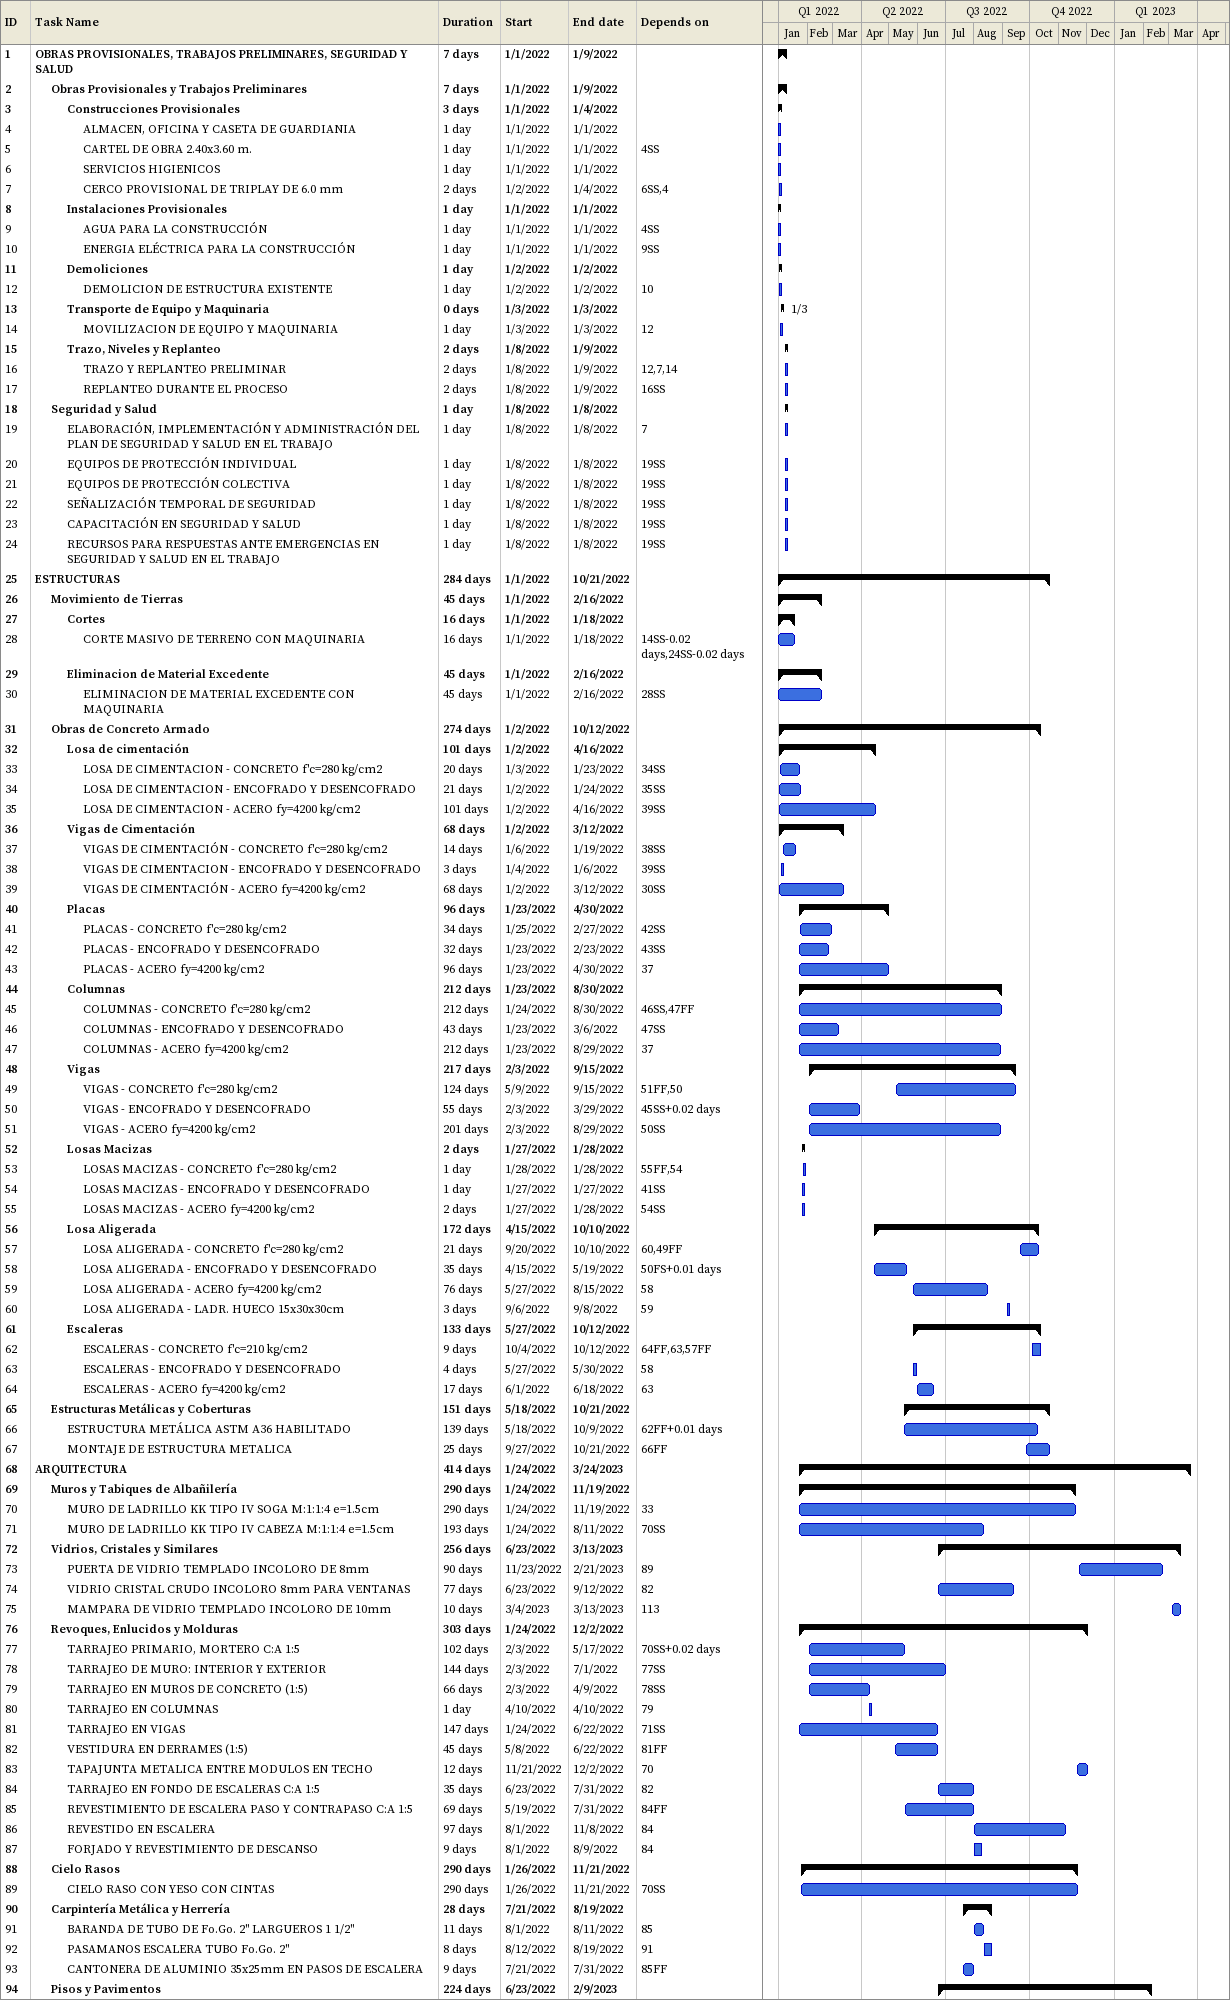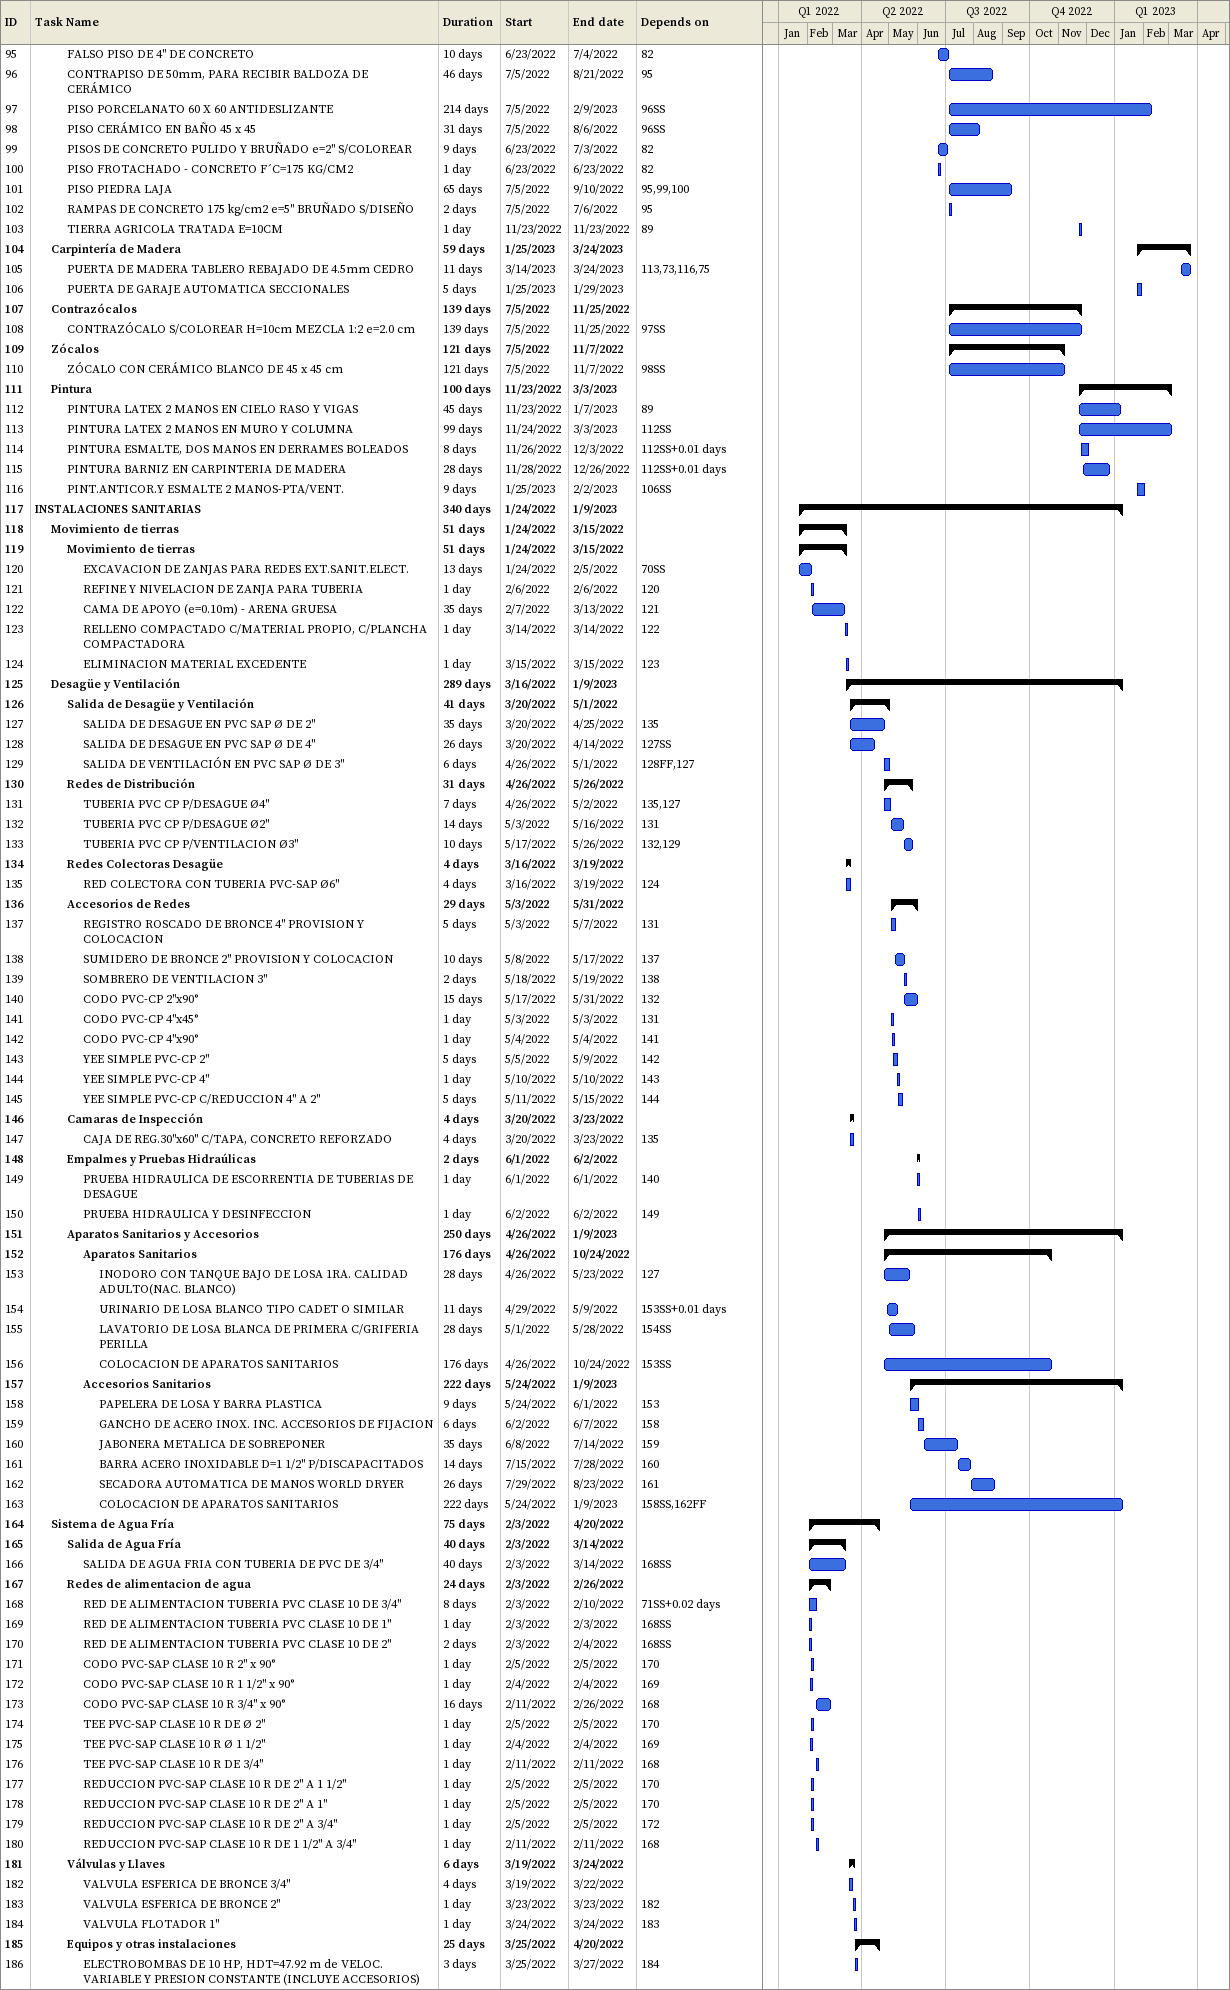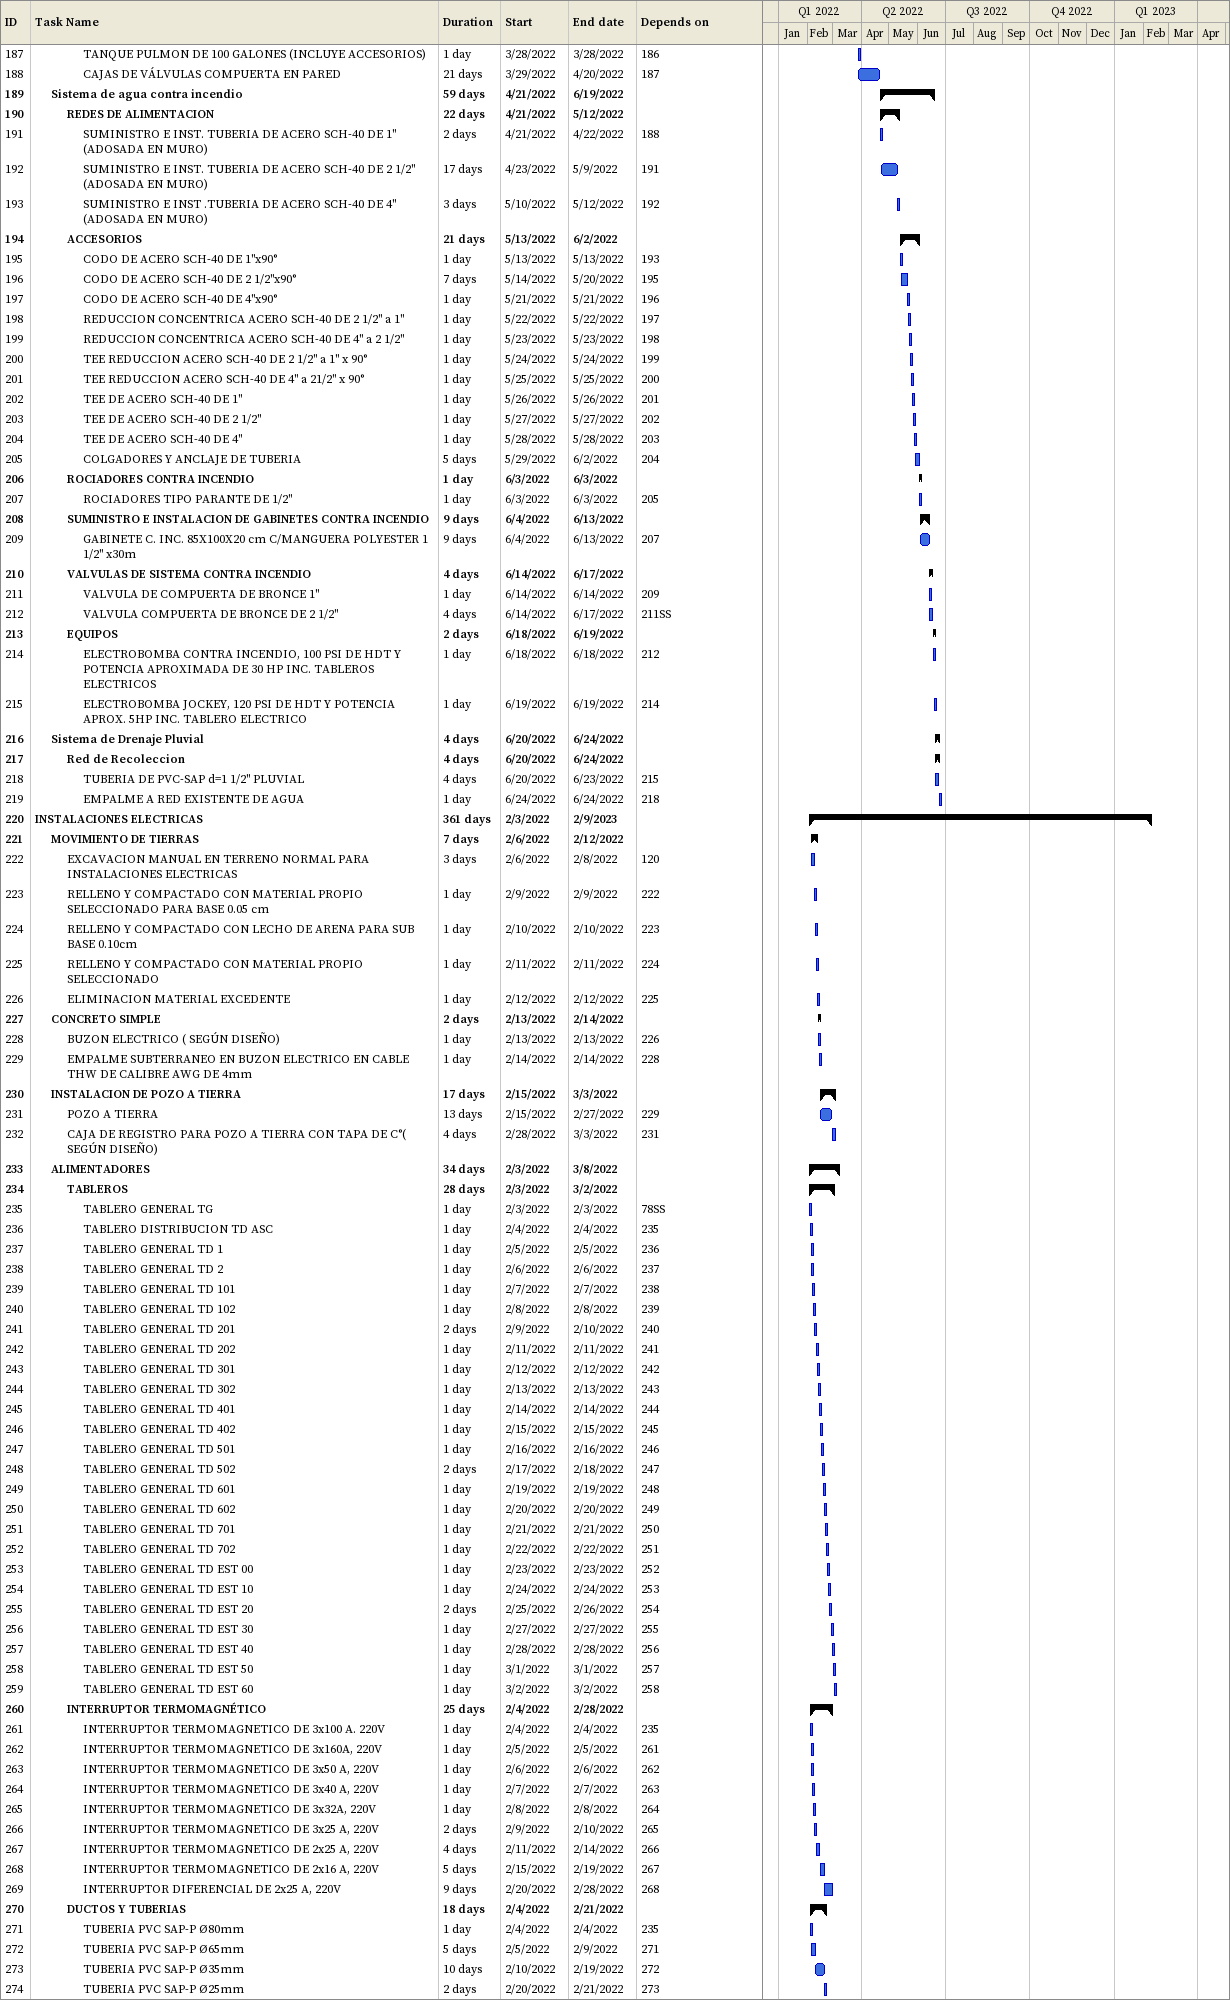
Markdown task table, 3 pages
| ID | Level | Task | Duration | Start | Finish | Predecessors |
|---|---|---|---|---|---|---|
| 1 | 1 | **OBRAS PROVISIONALES, TRABAJOS PRELIMINARES, SEGURIDAD Y SALUD** | 7d | 2022-01-01 | 2022-01-09 |  |
| 2 | 2 | **Obras Provisionales y Trabajos Preliminares** | 7d | 2022-01-01 | 2022-01-09 |  |
| 3 | 3 | **Construcciones Provisionales** | 3d | 2022-01-01 | 2022-01-04 |  |
| 4 | 4 | ALMACEN, OFICINA Y CASETA DE GUARDIANIA | 1d | 2022-01-01 | 2022-01-01 |  |
| 5 | 4 | CARTEL DE OBRA 2.40x3.60 m. | 1d | 2022-01-01 | 2022-01-01 | 4SS |
| 6 | 4 | SERVICIOS HIGIENICOS | 1d | 2022-01-01 | 2022-01-01 |  |
| 7 | 4 | CERCO PROVISIONAL DE TRIPLAY DE 6.0 mm | 2d | 2022-01-02 | 2022-01-04 | 6SS, 4 |
| 8 | 3 | **Instalaciones Provisionales** | 1d | 2022-01-01 | 2022-01-01 |  |
| 9 | 4 | AGUA PARA LA CONSTRUCCIÓN | 1d | 2022-01-01 | 2022-01-01 | 4SS |
| 10 | 4 | ENERGIA ELÉCTRICA PARA LA CONSTRUCCIÓN | 1d | 2022-01-01 | 2022-01-01 | 9SS |
| 11 | 3 | **Demoliciones** | 1d | 2022-01-02 | 2022-01-02 |  |
| 12 | 4 | DEMOLICION DE ESTRUCTURA EXISTENTE | 1d | 2022-01-02 | 2022-01-02 | 10 |
| 13 | 3 | **Transporte de Equipo y Maquinaria** | 0d | 2022-01-03 | 2022-01-03 |  |
| 14 | 4 | MOVILIZACION DE EQUIPO Y MAQUINARIA | 1d | 2022-01-03 | 2022-01-03 | 12 |
| 15 | 3 | **Trazo, Niveles y Replanteo** | 2d | 2022-01-08 | 2022-01-09 |  |
| 16 | 4 | TRAZO Y REPLANTEO PRELIMINAR | 2d | 2022-01-08 | 2022-01-09 | 12, 7, 14 |
| 17 | 4 | REPLANTEO DURANTE EL PROCESO | 2d | 2022-01-08 | 2022-01-09 | 16SS |
| 18 | 2 | **Seguridad y Salud** | 1d | 2022-01-08 | 2022-01-08 |  |
| 19 | 3 | ELABORACIÓN, IMPLEMENTACIÓN Y ADMINISTRACIÓN DEL PLAN DE SEGURIDAD Y SALUD EN EL TRABAJO | 1d | 2022-01-08 | 2022-01-08 | 7 |
| 20 | 3 | EQUIPOS DE PROTECCIÓN INDIVIDUAL | 1d | 2022-01-08 | 2022-01-08 | 19SS |
| 21 | 3 | EQUIPOS DE PROTECCIÓN COLECTIVA | 1d | 2022-01-08 | 2022-01-08 | 19SS |
| 22 | 3 | SEÑALIZACIÓN TEMPORAL DE SEGURIDAD | 1d | 2022-01-08 | 2022-01-08 | 19SS |
| 23 | 3 | CAPACITACIÓN EN SEGURIDAD Y SALUD | 1d | 2022-01-08 | 2022-01-08 | 19SS |
| 24 | 3 | RECURSOS PARA RESPUESTAS ANTE EMERGENCIAS EN SEGURIDAD Y SALUD EN EL TRABAJO | 1d | 2022-01-08 | 2022-01-08 | 19SS |
| 25 | 1 | **ESTRUCTURAS** | 284d | 2022-01-01 | 2022-10-21 |  |
| 26 | 2 | **Movimiento de Tierras** | 45d | 2022-01-01 | 2022-02-16 |  |
| 27 | 3 | **Cortes** | 16d | 2022-01-01 | 2022-01-18 |  |
| 28 | 4 | CORTE MASIVO DE TERRENO CON MAQUINARIA | 16d | 2022-01-01 | 2022-01-18 | 14SS-0.02d, 24SS-0.02d |
| 29 | 3 | **Eliminacion de Material Excedente** | 45d | 2022-01-01 | 2022-02-16 |  |
| 30 | 4 | ELIMINACION DE MATERIAL EXCEDENTE CON MAQUINARIA | 45d | 2022-01-01 | 2022-02-16 | 28SS |
| 31 | 2 | **Obras de Concreto Armado** | 274d | 2022-01-02 | 2022-10-12 |  |
| 32 | 3 | **Losa de cimentación** | 101d | 2022-01-02 | 2022-04-16 |  |
| 33 | 4 | LOSA DE CIMENTACION - CONCRETO f'c=280 kg/cm2 | 20d | 2022-01-03 | 2022-01-23 | 34SS |
| 34 | 4 | LOSA DE CIMENTACION - ENCOFRADO Y DESENCOFRADO | 21d | 2022-01-02 | 2022-01-24 | 35SS |
| 35 | 4 | LOSA DE CIMENTACION - ACERO fy=4200 kg/cm2 | 101d | 2022-01-02 | 2022-04-16 | 39SS |
| 36 | 3 | **Vigas de Cimentación** | 68d | 2022-01-02 | 2022-03-12 |  |
| 37 | 4 | VIGAS DE CIMENTACIÓN - CONCRETO f'c=280 kg/cm2 | 14d | 2022-01-06 | 2022-01-19 | 38SS |
| 38 | 4 | VIGAS DE CIMENTACION - ENCOFRADO Y DESENCOFRADO | 3d | 2022-01-04 | 2022-01-06 | 39SS |
| 39 | 4 | VIGAS DE CIMENTACIÓN - ACERO fy=4200 kg/cm2 | 68d | 2022-01-02 | 2022-03-12 | 30SS |
| 40 | 3 | **Placas** | 96d | 2022-01-23 | 2022-04-30 |  |
| 41 | 4 | PLACAS - CONCRETO f'c=280 kg/cm2 | 34d | 2022-01-25 | 2022-02-27 | 42SS |
| 42 | 4 | PLACAS - ENCOFRADO Y DESENCOFRADO | 32d | 2022-01-23 | 2022-02-23 | 43SS |
| 43 | 4 | PLACAS - ACERO fy=4200 kg/cm2 | 96d | 2022-01-23 | 2022-04-30 | 37 |
| 44 | 3 | **Columnas** | 212d | 2022-01-23 | 2022-08-30 |  |
| 45 | 4 | COLUMNAS - CONCRETO f'c=280 kg/cm2 | 212d | 2022-01-24 | 2022-08-30 | 46SS, 47FF |
| 46 | 4 | COLUMNAS - ENCOFRADO Y DESENCOFRADO | 43d | 2022-01-23 | 2022-03-06 | 47SS |
| 47 | 4 | COLUMNAS - ACERO fy=4200 kg/cm2 | 212d | 2022-01-23 | 2022-08-29 | 37 |
| 48 | 3 | **Vigas** | 217d | 2022-02-03 | 2022-09-15 |  |
| 49 | 4 | VIGAS - CONCRETO f'c=280 kg/cm2 | 124d | 2022-05-09 | 2022-09-15 | 51FF, 50 |
| 50 | 4 | VIGAS - ENCOFRADO Y DESENCOFRADO | 55d | 2022-02-03 | 2022-03-29 | 45SS+0.02d |
| 51 | 4 | VIGAS - ACERO fy=4200 kg/cm2 | 201d | 2022-02-03 | 2022-08-29 | 50SS |
| 52 | 3 | **Losas Macizas** | 2d | 2022-01-27 | 2022-01-28 |  |
| 53 | 4 | LOSAS MACIZAS - CONCRETO f'c=280 kg/cm2 | 1d | 2022-01-28 | 2022-01-28 | 55FF, 54 |
| 54 | 4 | LOSAS MACIZAS - ENCOFRADO Y DESENCOFRADO | 1d | 2022-01-27 | 2022-01-27 | 41SS |
| 55 | 4 | LOSAS MACIZAS - ACERO fy=4200 kg/cm2 | 2d | 2022-01-27 | 2022-01-28 | 54SS |
| 56 | 3 | **Losa Aligerada** | 172d | 2022-04-15 | 2022-10-10 |  |
| 57 | 4 | LOSA ALIGERADA - CONCRETO f'c=280 kg/cm2 | 21d | 2022-09-20 | 2022-10-10 | 60, 49FF |
| 58 | 4 | LOSA ALIGERADA - ENCOFRADO Y DESENCOFRADO | 35d | 2022-04-15 | 2022-05-19 | 50FS+0.01d |
| 59 | 4 | LOSA ALIGERADA - ACERO fy=4200 kg/cm2 | 76d | 2022-05-27 | 2022-08-15 | 58 |
| 60 | 4 | LOSA ALIGERADA - LADR. HUECO 15x30x30cm | 3d | 2022-09-06 | 2022-09-08 | 59 |
| 61 | 3 | **Escaleras** | 133d | 2022-05-27 | 2022-10-12 |  |
| 62 | 4 | ESCALERAS - CONCRETO f'c=210 kg/cm2 | 9d | 2022-10-04 | 2022-10-12 | 64FF, 63, 57FF |
| 63 | 4 | ESCALERAS - ENCOFRADO Y DESENCOFRADO | 4d | 2022-05-27 | 2022-05-30 | 58 |
| 64 | 4 | ESCALERAS - ACERO fy=4200 kg/cm2 | 17d | 2022-06-01 | 2022-06-18 | 63 |
| 65 | 2 | **Estructuras Metálicas y Coberturas** | 151d | 2022-05-18 | 2022-10-21 |  |
| 66 | 3 | ESTRUCTURA METÁLICA ASTM A36 HABILITADO | 139d | 2022-05-18 | 2022-10-09 | 62FF+0.01d |
| 67 | 3 | MONTAJE DE ESTRUCTURA METALICA | 25d | 2022-09-27 | 2022-10-21 | 66FF |
| 68 | 1 | **ARQUITECTURA** | 414d | 2022-01-24 | 2023-03-24 |  |
| 69 | 2 | **Muros y Tabiques de Albañilería** | 290d | 2022-01-24 | 2022-11-19 |  |
| 70 | 3 | MURO DE LADRILLO KK TIPO IV SOGA M:1:1:4 e=1.5cm | 290d | 2022-01-24 | 2022-11-19 | 33 |
| 71 | 3 | MURO DE LADRILLO KK TIPO IV CABEZA M:1:1:4 e=1.5cm | 193d | 2022-01-24 | 2022-08-11 | 70SS |
| 72 | 2 | **Vidrios, Cristales y Similares** | 256d | 2022-06-23 | 2023-03-13 |  |
| 73 | 3 | PUERTA DE VIDRIO TEMPLADO INCOLORO DE 8mm | 90d | 2022-11-23 | 2023-02-21 | 89 |
| 74 | 3 | VIDRIO CRISTAL CRUDO INCOLORO 8mm PARA VENTANAS | 77d | 2022-06-23 | 2022-09-12 | 82 |
| 75 | 3 | MAMPARA DE VIDRIO TEMPLADO INCOLORO DE 10mm | 10d | 2023-03-04 | 2023-03-13 | 113 |
| 76 | 2 | **Revoques, Enlucidos y Molduras** | 303d | 2022-01-24 | 2022-12-02 |  |
| 77 | 3 | TARRAJEO PRIMARIO, MORTERO C:A 1:5 | 102d | 2022-02-03 | 2022-05-17 | 70SS+0.02d |
| 78 | 3 | TARRAJEO DE MURO: INTERIOR Y EXTERIOR | 144d | 2022-02-03 | 2022-07-01 | 77SS |
| 79 | 3 | TARRAJEO EN MUROS DE CONCRETO (1:5) | 66d | 2022-02-03 | 2022-04-09 | 78SS |
| 80 | 3 | TARRAJEO EN COLUMNAS | 1d | 2022-04-10 | 2022-04-10 | 79 |
| 81 | 3 | TARRAJEO EN VIGAS | 147d | 2022-01-24 | 2022-06-22 | 71SS |
| 82 | 3 | VESTIDURA EN DERRAMES (1:5) | 45d | 2022-05-08 | 2022-06-22 | 81FF |
| 83 | 3 | TAPAJUNTA METALICA ENTRE MODULOS EN TECHO | 12d | 2022-11-21 | 2022-12-02 | 70 |
| 84 | 3 | TARRAJEO EN FONDO DE ESCALERAS C:A 1:5 | 35d | 2022-06-23 | 2022-07-31 | 82 |
| 85 | 3 | REVESTIMIENTO DE ESCALERA PASO Y CONTRAPASO C:A 1:5 | 69d | 2022-05-19 | 2022-07-31 | 84FF |
| 86 | 3 | REVESTIDO EN ESCALERA | 97d | 2022-08-01 | 2022-11-08 | 84 |
| 87 | 3 | FORJADO Y REVESTIMIENTO DE DESCANSO | 9d | 2022-08-01 | 2022-08-09 | 84 |
| 88 | 2 | **Cielo Rasos** | 290d | 2022-01-26 | 2022-11-21 |  |
| 89 | 3 | CIELO RASO CON YESO CON CINTAS | 290d | 2022-01-26 | 2022-11-21 | 70SS |
| 90 | 2 | **Carpintería Metálica y Herrería** | 28d | 2022-07-21 | 2022-08-19 |  |
| 91 | 3 | BARANDA DE TUBO DE Fo.Go. 2" LARGUEROS 1 1/2" | 11d | 2022-08-01 | 2022-08-11 | 85 |
| 92 | 3 | PASAMANOS ESCALERA TUBO Fo.Go. 2" | 8d | 2022-08-12 | 2022-08-19 | 91 |
| 93 | 3 | CANTONERA DE ALUMINIO 35x25mm EN PASOS DE ESCALERA | 9d | 2022-07-21 | 2022-07-31 | 85FF |
| 94 | 2 | **Pisos y Pavimentos** | 224d | 2022-06-23 | 2023-02-09 |  |
| 95 | 3 | FALSO PISO DE 4" DE CONCRETO | 10d | 2022-06-23 | 2022-07-04 | 82 |
| 96 | 3 | CONTRAPISO DE 50mm, PARA RECIBIR BALDOZA DE CERÁMICO | 46d | 2022-07-05 | 2022-08-21 | 95 |
| 97 | 3 | PISO PORCELANATO 60 X 60 ANTIDESLIZANTE | 214d | 2022-07-05 | 2023-02-09 | 96SS |
| 98 | 3 | PISO CERÁMICO EN BAÑO 45 x 45 | 31d | 2022-07-05 | 2022-08-06 | 96SS |
| 99 | 3 | PISOS DE CONCRETO PULIDO Y BRUÑADO e=2" S/COLOREAR | 9d | 2022-06-23 | 2022-07-03 | 82 |
| 100 | 3 | PISO FROTACHADO - CONCRETO F´C=175 KG/CM2 | 1d | 2022-06-23 | 2022-06-23 | 82 |
| 101 | 3 | PISO PIEDRA LAJA | 65d | 2022-07-05 | 2022-09-10 | 95, 99, 100 |
| 102 | 3 | RAMPAS DE CONCRETO 175 kg/cm2 e=5" BRUÑADO S/DISEÑO | 2d | 2022-07-05 | 2022-07-06 | 95 |
| 103 | 3 | TIERRA AGRICOLA TRATADA E=10CM | 1d | 2022-11-23 | 2022-11-23 | 89 |
| 104 | 2 | **Carpintería de Madera** | 59d | 2023-01-25 | 2023-03-24 |  |
| 105 | 3 | PUERTA DE MADERA TABLERO REBAJADO DE 4.5mm CEDRO | 11d | 2023-03-14 | 2023-03-24 | 113, 73, 116, 75 |
| 106 | 3 | PUERTA DE GARAJE AUTOMATICA SECCIONALES | 5d | 2023-01-25 | 2023-01-29 |  |
| 107 | 2 | **Contrazócalos** | 139d | 2022-07-05 | 2022-11-25 |  |
| 108 | 3 | CONTRAZÓCALO S/COLOREAR H=10cm MEZCLA 1:2 e=2.0 cm | 139d | 2022-07-05 | 2022-11-25 | 97SS |
| 109 | 2 | **Zócalos** | 121d | 2022-07-05 | 2022-11-07 |  |
| 110 | 3 | ZÓCALO CON CERÁMICO BLANCO DE 45 x 45 cm | 121d | 2022-07-05 | 2022-11-07 | 98SS |
| 111 | 2 | **Pintura** | 100d | 2022-11-23 | 2023-03-03 |  |
| 112 | 3 | PINTURA LATEX 2 MANOS EN CIELO RASO Y VIGAS | 45d | 2022-11-23 | 2023-01-07 | 89 |
| 113 | 3 | PINTURA LATEX 2 MANOS EN MURO Y COLUMNA | 99d | 2022-11-24 | 2023-03-03 | 112SS |
| 114 | 3 | PINTURA ESMALTE, DOS MANOS EN DERRAMES BOLEADOS | 8d | 2022-11-26 | 2022-12-03 | 112SS+0.01d |
| 115 | 3 | PINTURA BARNIZ EN CARPINTERIA DE MADERA | 28d | 2022-11-28 | 2022-12-26 | 112SS+0.01d |
| 116 | 3 | PINT.ANTICOR.Y ESMALTE 2 MANOS-PTA/VENT. | 9d | 2023-01-25 | 2023-02-02 | 106SS |
| 117 | 1 | **INSTALACIONES SANITARIAS** | 340d | 2022-01-24 | 2023-01-09 |  |
| 118 | 2 | **Movimiento de tierras** | 51d | 2022-01-24 | 2022-03-15 |  |
| 119 | 3 | **Movimiento de tierras** | 51d | 2022-01-24 | 2022-03-15 |  |
| 120 | 4 | EXCAVACION DE ZANJAS PARA REDES EXT.SANIT.ELECT. | 13d | 2022-01-24 | 2022-02-05 | 70SS |
| 121 | 4 | REFINE Y NIVELACION DE ZANJA PARA TUBERIA | 1d | 2022-02-06 | 2022-02-06 | 120 |
| 122 | 4 | CAMA DE APOYO (e=0.10m) - ARENA GRUESA | 35d | 2022-02-07 | 2022-03-13 | 121 |
| 123 | 4 | RELLENO COMPACTADO C/MATERIAL PROPIO, C/PLANCHA COMPACTADORA | 1d | 2022-03-14 | 2022-03-14 | 122 |
| 124 | 4 | ELIMINACION MATERIAL EXCEDENTE | 1d | 2022-03-15 | 2022-03-15 | 123 |
| 125 | 2 | **Desagüe y Ventilación** | 289d | 2022-03-16 | 2023-01-09 |  |
| 126 | 3 | **Salida de Desagüe y Ventilación** | 41d | 2022-03-20 | 2022-05-01 |  |
| 127 | 4 | SALIDA DE DESAGUE EN PVC SAP Ø DE 2" | 35d | 2022-03-20 | 2022-04-25 | 135 |
| 128 | 4 | SALIDA DE DESAGUE EN PVC SAP Ø DE 4" | 26d | 2022-03-20 | 2022-04-14 | 127SS |
| 129 | 4 | SALIDA DE VENTILACIÓN EN PVC SAP Ø DE 3" | 6d | 2022-04-26 | 2022-05-01 | 128FF, 127 |
| 130 | 3 | **Redes de Distribución** | 31d | 2022-04-26 | 2022-05-26 |  |
| 131 | 4 | TUBERIA PVC CP P/DESAGUE Ø4" | 7d | 2022-04-26 | 2022-05-02 | 135, 127 |
| 132 | 4 | TUBERIA PVC CP P/DESAGUE Ø2" | 14d | 2022-05-03 | 2022-05-16 | 131 |
| 133 | 4 | TUBERIA PVC CP P/VENTILACION Ø3" | 10d | 2022-05-17 | 2022-05-26 | 132, 129 |
| 134 | 3 | **Redes Colectoras Desagüe** | 4d | 2022-03-16 | 2022-03-19 |  |
| 135 | 4 | RED COLECTORA CON TUBERIA PVC-SAP Ø6" | 4d | 2022-03-16 | 2022-03-19 | 124 |
| 136 | 3 | **Accesorios de Redes** | 29d | 2022-05-03 | 2022-05-31 |  |
| 137 | 4 | REGISTRO ROSCADO DE BRONCE 4" PROVISION Y COLOCACION | 5d | 2022-05-03 | 2022-05-07 | 131 |
| 138 | 4 | SUMIDERO DE BRONCE 2" PROVISION Y COLOCACION | 10d | 2022-05-08 | 2022-05-17 | 137 |
| 139 | 4 | SOMBRERO DE VENTILACION 3" | 2d | 2022-05-18 | 2022-05-19 | 138 |
| 140 | 4 | CODO PVC-CP 2"x90° | 15d | 2022-05-17 | 2022-05-31 | 132 |
| 141 | 4 | CODO PVC-CP 4"x45° | 1d | 2022-05-03 | 2022-05-03 | 131 |
| 142 | 4 | CODO PVC-CP 4"x90° | 1d | 2022-05-04 | 2022-05-04 | 141 |
| 143 | 4 | YEE SIMPLE PVC-CP 2" | 5d | 2022-05-05 | 2022-05-09 | 142 |
| 144 | 4 | YEE SIMPLE PVC-CP 4" | 1d | 2022-05-10 | 2022-05-10 | 143 |
| 145 | 4 | YEE SIMPLE PVC-CP C/REDUCCION 4" A 2" | 5d | 2022-05-11 | 2022-05-15 | 144 |
| 146 | 3 | **Camaras de Inspección** | 4d | 2022-03-20 | 2022-03-23 |  |
| 147 | 4 | CAJA DE REG.30"x60" C/TAPA, CONCRETO REFORZADO | 4d | 2022-03-20 | 2022-03-23 | 135 |
| 148 | 3 | **Empalmes y Pruebas Hidraúlicas** | 2d | 2022-06-01 | 2022-06-02 |  |
| 149 | 4 | PRUEBA HIDRAULICA DE ESCORRENTIA DE TUBERIAS DE DESAGUE | 1d | 2022-06-01 | 2022-06-01 | 140 |
| 150 | 4 | PRUEBA HIDRAULICA Y DESINFECCION | 1d | 2022-06-02 | 2022-06-02 | 149 |
| 151 | 3 | **Aparatos Sanitarios y Accesorios** | 250d | 2022-04-26 | 2023-01-09 |  |
| 152 | 4 | **Aparatos Sanitarios** | 176d | 2022-04-26 | 2022-10-24 |  |
| 153 | 5 | INODORO CON TANQUE BAJO DE LOSA 1RA. CALIDAD ADULTO(NAC. BLANCO) | 28d | 2022-04-26 | 2022-05-23 | 127 |
| 154 | 5 | URINARIO DE LOSA BLANCO TIPO CADET O SIMILAR | 11d | 2022-04-29 | 2022-05-09 | 153SS+0.01d |
| 155 | 5 | LAVATORIO DE LOSA BLANCA DE PRIMERA C/GRIFERIA PERILLA | 28d | 2022-05-01 | 2022-05-28 | 154SS |
| 156 | 5 | COLOCACION DE APARATOS SANITARIOS | 176d | 2022-04-26 | 2022-10-24 | 153SS |
| 157 | 4 | **Accesorios Sanitarios** | 222d | 2022-05-24 | 2023-01-09 |  |
| 158 | 5 | PAPELERA DE LOSA Y BARRA PLASTICA | 9d | 2022-05-24 | 2022-06-01 | 153 |
| 159 | 5 | GANCHO DE ACERO INOX. INC. ACCESORIOS DE FIJACION | 6d | 2022-06-02 | 2022-06-07 | 158 |
| 160 | 5 | JABONERA METALICA DE SOBREPONER | 35d | 2022-06-08 | 2022-07-14 | 159 |
| 161 | 5 | BARRA ACERO INOXIDABLE D=1 1/2" P/DISCAPACITADOS | 14d | 2022-07-15 | 2022-07-28 | 160 |
| 162 | 5 | SECADORA AUTOMATICA DE MANOS WORLD DRYER | 26d | 2022-07-29 | 2022-08-23 | 161 |
| 163 | 5 | COLOCACION DE APARATOS SANITARIOS | 222d | 2022-05-24 | 2023-01-09 | 158SS, 162FF |
| 164 | 2 | **Sistema de Agua Fría** | 75d | 2022-02-03 | 2022-04-20 |  |
| 165 | 3 | **Salida de Agua Fría** | 40d | 2022-02-03 | 2022-03-14 |  |
| 166 | 4 | SALIDA DE AGUA FRIA CON TUBERIA DE PVC DE 3/4" | 40d | 2022-02-03 | 2022-03-14 | 168SS |
| 167 | 3 | **Redes de alimentacion de agua** | 24d | 2022-02-03 | 2022-02-26 |  |
| 168 | 4 | RED DE ALIMENTACION TUBERIA PVC CLASE 10 DE 3/4" | 8d | 2022-02-03 | 2022-02-10 | 71SS+0.02d |
| 169 | 4 | RED DE ALIMENTACION TUBERIA PVC CLASE 10 DE 1" | 1d | 2022-02-03 | 2022-02-03 | 168SS |
| 170 | 4 | RED DE ALIMENTACION TUBERIA PVC CLASE 10 DE 2" | 2d | 2022-02-03 | 2022-02-04 | 168SS |
| 171 | 4 | CODO PVC-SAP CLASE 10 R 2" x 90° | 1d | 2022-02-05 | 2022-02-05 | 170 |
| 172 | 4 | CODO PVC-SAP CLASE 10 R 1 1/2" x 90° | 1d | 2022-02-04 | 2022-02-04 | 169 |
| 173 | 4 | CODO PVC-SAP CLASE 10 R 3/4" x 90° | 16d | 2022-02-11 | 2022-02-26 | 168 |
| 174 | 4 | TEE PVC-SAP CLASE 10 R DE Ø 2" | 1d | 2022-02-05 | 2022-02-05 | 170 |
| 175 | 4 | TEE PVC-SAP CLASE 10 R Ø 1 1/2" | 1d | 2022-02-04 | 2022-02-04 | 169 |
| 176 | 4 | TEE PVC-SAP CLASE 10 R DE 3/4" | 1d | 2022-02-11 | 2022-02-11 | 168 |
| 177 | 4 | REDUCCION PVC-SAP CLASE 10 R DE 2" A 1 1/2" | 1d | 2022-02-05 | 2022-02-05 | 170 |
| 178 | 4 | REDUCCION PVC-SAP CLASE 10 R DE 2" A 1" | 1d | 2022-02-05 | 2022-02-05 | 170 |
| 179 | 4 | REDUCCION PVC-SAP CLASE 10 R DE 2" A 3/4" | 1d | 2022-02-05 | 2022-02-05 | 172 |
| 180 | 4 | REDUCCION PVC-SAP CLASE 10 R DE 1 1/2" A 3/4" | 1d | 2022-02-11 | 2022-02-11 | 168 |
| 181 | 3 | **Válvulas y Llaves** | 6d | 2022-03-19 | 2022-03-24 |  |
| 182 | 4 | VALVULA ESFERICA DE BRONCE 3/4" | 4d | 2022-03-19 | 2022-03-22 |  |
| 183 | 4 | VALVULA ESFERICA DE BRONCE 2" | 1d | 2022-03-23 | 2022-03-23 | 182 |
| 184 | 4 | VALVULA FLOTADOR 1" | 1d | 2022-03-24 | 2022-03-24 | 183 |
| 185 | 3 | **Equipos y otras instalaciones** | 25d | 2022-03-25 | 2022-04-20 |  |
| 186 | 4 | ELECTROBOMBAS DE 10 HP, HDT=47.92 m de VELOC. VARIABLE Y PRESION CONSTANTE (INCLUYE ACCESORIOS) | 3d | 2022-03-25 | 2022-03-27 | 184 |
| 187 | 4 | TANQUE PULMON DE 100 GALONES (INCLUYE ACCESORIOS) | 1d | 2022-03-28 | 2022-03-28 | 186 |
| 188 | 4 | CAJAS DE VÁLVULAS COMPUERTA EN PARED | 21d | 2022-03-29 | 2022-04-20 | 187 |
| 189 | 2 | **Sistema de agua contra incendio** | 59d | 2022-04-21 | 2022-06-19 |  |
| 190 | 3 | **REDES DE ALIMENTACION** | 22d | 2022-04-21 | 2022-05-12 |  |
| 191 | 4 | SUMINISTRO E INST. TUBERIA DE ACERO SCH-40 DE 1" (ADOSADA EN MURO) | 2d | 2022-04-21 | 2022-04-22 | 188 |
| 192 | 4 | SUMINISTRO E INST. TUBERIA DE ACERO SCH-40 DE 2 1/2" (ADOSADA EN MURO) | 17d | 2022-04-23 | 2022-05-09 | 191 |
| 193 | 4 | SUMINISTRO E INST .TUBERIA DE ACERO SCH-40 DE 4" (ADOSADA EN MURO) | 3d | 2022-05-10 | 2022-05-12 | 192 |
| 194 | 3 | **ACCESORIOS** | 21d | 2022-05-13 | 2022-06-02 |  |
| 195 | 4 | CODO DE ACERO SCH-40 DE 1"x90° | 1d | 2022-05-13 | 2022-05-13 | 193 |
| 196 | 4 | CODO DE ACERO SCH-40 DE 2 1/2"x90° | 7d | 2022-05-14 | 2022-05-20 | 195 |
| 197 | 4 | CODO DE ACERO SCH-40 DE 4"x90° | 1d | 2022-05-21 | 2022-05-21 | 196 |
| 198 | 4 | REDUCCION CONCENTRICA ACERO SCH-40 DE 2 1/2" a 1" | 1d | 2022-05-22 | 2022-05-22 | 197 |
| 199 | 4 | REDUCCION CONCENTRICA ACERO SCH-40 DE 4" a 2 1/2" | 1d | 2022-05-23 | 2022-05-23 | 198 |
| 200 | 4 | TEE REDUCCION ACERO SCH-40 DE 2 1/2" a 1" x 90° | 1d | 2022-05-24 | 2022-05-24 | 199 |
| 201 | 4 | TEE REDUCCION ACERO SCH-40 DE 4" a 21/2" x 90° | 1d | 2022-05-25 | 2022-05-25 | 200 |
| 202 | 4 | TEE DE ACERO SCH-40 DE 1" | 1d | 2022-05-26 | 2022-05-26 | 201 |
| 203 | 4 | TEE DE ACERO SCH-40 DE 2 1/2" | 1d | 2022-05-27 | 2022-05-27 | 202 |
| 204 | 4 | TEE DE ACERO SCH-40 DE 4" | 1d | 2022-05-28 | 2022-05-28 | 203 |
| 205 | 4 | COLGADORES Y ANCLAJE DE TUBERIA | 5d | 2022-05-29 | 2022-06-02 | 204 |
| 206 | 3 | **ROCIADORES CONTRA INCENDIO** | 1d | 2022-06-03 | 2022-06-03 |  |
| 207 | 4 | ROCIADORES TIPO PARANTE DE 1/2" | 1d | 2022-06-03 | 2022-06-03 | 205 |
| 208 | 3 | **SUMINISTRO E INSTALACION DE GABINETES CONTRA INCENDIO** | 9d | 2022-06-04 | 2022-06-13 |  |
| 209 | 4 | GABINETE C. INC. 85X100X20 cm C/MANGUERA POLYESTER 1 1/2" x30m | 9d | 2022-06-04 | 2022-06-13 | 207 |
| 210 | 3 | **VALVULAS DE SISTEMA CONTRA INCENDIO** | 4d | 2022-06-14 | 2022-06-17 |  |
| 211 | 4 | VALVULA DE COMPUERTA DE BRONCE 1" | 1d | 2022-06-14 | 2022-06-14 | 209 |
| 212 | 4 | VALVULA COMPUERTA DE BRONCE DE 2 1/2" | 4d | 2022-06-14 | 2022-06-17 | 211SS |
| 213 | 3 | **EQUIPOS** | 2d | 2022-06-18 | 2022-06-19 |  |
| 214 | 4 | ELECTROBOMBA CONTRA INCENDIO, 100 PSI DE HDT Y POTENCIA APROXIMADA DE 30 HP INC. TABLEROS ELECTRICOS | 1d | 2022-06-18 | 2022-06-18 | 212 |
| 215 | 4 | ELECTROBOMBA JOCKEY, 120 PSI DE HDT Y POTENCIA APROX. 5HP INC. TABLERO ELECTRICO | 1d | 2022-06-19 | 2022-06-19 | 214 |
| 216 | 2 | **Sistema de Drenaje Pluvial** | 4d | 2022-06-20 | 2022-06-24 |  |
| 217 | 3 | **Red de Recoleccion** | 4d | 2022-06-20 | 2022-06-24 |  |
| 218 | 4 | TUBERIA DE PVC-SAP d=1 1/2" PLUVIAL | 4d | 2022-06-20 | 2022-06-23 | 215 |
| 219 | 4 | EMPALME A RED EXISTENTE DE AGUA | 1d | 2022-06-24 | 2022-06-24 | 218 |
| 220 | 1 | **INSTALACIONES ELECTRICAS** | 361d | 2022-02-03 | 2023-02-09 |  |
| 221 | 2 | **MOVIMIENTO DE TIERRAS** | 7d | 2022-02-06 | 2022-02-12 |  |
| 222 | 3 | EXCAVACION MANUAL EN TERRENO NORMAL PARA INSTALACIONES ELECTRICAS | 3d | 2022-02-06 | 2022-02-08 | 120 |
| 223 | 3 | RELLENO Y COMPACTADO CON MATERIAL PROPIO SELECCIONADO PARA BASE 0.05 cm | 1d | 2022-02-09 | 2022-02-09 | 222 |
| 224 | 3 | RELLENO Y COMPACTADO CON LECHO DE ARENA PARA SUB BASE 0.10cm | 1d | 2022-02-10 | 2022-02-10 | 223 |
| 225 | 3 | RELLENO Y COMPACTADO CON MATERIAL PROPIO SELECCIONADO | 1d | 2022-02-11 | 2022-02-11 | 224 |
| 226 | 3 | ELIMINACION MATERIAL EXCEDENTE | 1d | 2022-02-12 | 2022-02-12 | 225 |
| 227 | 2 | **CONCRETO SIMPLE** | 2d | 2022-02-13 | 2022-02-14 |  |
| 228 | 3 | BUZON ELECTRICO ( SEGÚN DISEÑO) | 1d | 2022-02-13 | 2022-02-13 | 226 |
| 229 | 3 | EMPALME SUBTERRANEO EN BUZON ELECTRICO EN CABLE THW DE CALIBRE AWG DE 4mm | 1d | 2022-02-14 | 2022-02-14 | 228 |
| 230 | 2 | **INSTALACION DE POZO A TIERRA** | 17d | 2022-02-15 | 2022-03-03 |  |
| 231 | 3 | POZO A TIERRA | 13d | 2022-02-15 | 2022-02-27 | 229 |
| 232 | 3 | CAJA DE REGISTRO PARA POZO A TIERRA CON TAPA DE C°( SEGÚN DISEÑO) | 4d | 2022-02-28 | 2022-03-03 | 231 |
| 233 | 2 | **ALIMENTADORES** | 34d | 2022-02-03 | 2022-03-08 |  |
| 234 | 3 | **TABLEROS** | 28d | 2022-02-03 | 2022-03-02 |  |
| 235 | 4 | TABLERO GENERAL TG | 1d | 2022-02-03 | 2022-02-03 | 78SS |
| 236 | 4 | TABLERO DISTRIBUCION TD ASC | 1d | 2022-02-04 | 2022-02-04 | 235 |
| 237 | 4 | TABLERO GENERAL TD 1 | 1d | 2022-02-05 | 2022-02-05 | 236 |
| 238 | 4 | TABLERO GENERAL TD 2 | 1d | 2022-02-06 | 2022-02-06 | 237 |
| 239 | 4 | TABLERO GENERAL TD 101 | 1d | 2022-02-07 | 2022-02-07 | 238 |
| 240 | 4 | TABLERO GENERAL TD 102 | 1d | 2022-02-08 | 2022-02-08 | 239 |
| 241 | 4 | TABLERO GENERAL TD 201 | 2d | 2022-02-09 | 2022-02-10 | 240 |
| 242 | 4 | TABLERO GENERAL TD 202 | 1d | 2022-02-11 | 2022-02-11 | 241 |
| 243 | 4 | TABLERO GENERAL TD 301 | 1d | 2022-02-12 | 2022-02-12 | 242 |
| 244 | 4 | TABLERO GENERAL TD 302 | 1d | 2022-02-13 | 2022-02-13 | 243 |
| 245 | 4 | TABLERO GENERAL TD 401 | 1d | 2022-02-14 | 2022-02-14 | 244 |
| 246 | 4 | TABLERO GENERAL TD 402 | 1d | 2022-02-15 | 2022-02-15 | 245 |
| 247 | 4 | TABLERO GENERAL TD 501 | 1d | 2022-02-16 | 2022-02-16 | 246 |
| 248 | 4 | TABLERO GENERAL TD 502 | 2d | 2022-02-17 | 2022-02-18 | 247 |
| 249 | 4 | TABLERO GENERAL TD 601 | 1d | 2022-02-19 | 2022-02-19 | 248 |
| 250 | 4 | TABLERO GENERAL TD 602 | 1d | 2022-02-20 | 2022-02-20 | 249 |
| 251 | 4 | TABLERO GENERAL TD 701 | 1d | 2022-02-21 | 2022-02-21 | 250 |
| 252 | 4 | TABLERO GENERAL TD 702 | 1d | 2022-02-22 | 2022-02-22 | 251 |
| 253 | 4 | TABLERO GENERAL TD EST 00 | 1d | 2022-02-23 | 2022-02-23 | 252 |
| 254 | 4 | TABLERO GENERAL TD EST 10 | 1d | 2022-02-24 | 2022-02-24 | 253 |
| 255 | 4 | TABLERO GENERAL TD EST 20 | 2d | 2022-02-25 | 2022-02-26 | 254 |
| 256 | 4 | TABLERO GENERAL TD EST 30 | 1d | 2022-02-27 | 2022-02-27 | 255 |
| 257 | 4 | TABLERO GENERAL TD EST 40 | 1d | 2022-02-28 | 2022-02-28 | 256 |
| 258 | 4 | TABLERO GENERAL TD EST 50 | 1d | 2022-03-01 | 2022-03-01 | 257 |
| 259 | 4 | TABLERO GENERAL TD EST 60 | 1d | 2022-03-02 | 2022-03-02 | 258 |
| 260 | 3 | **INTERRUPTOR TERMOMAGNÉTICO** | 25d | 2022-02-04 | 2022-02-28 |  |
| 261 | 4 | INTERRUPTOR TERMOMAGNETICO DE 3x100 A. 220V | 1d | 2022-02-04 | 2022-02-04 | 235 |
| 262 | 4 | INTERRUPTOR TERMOMAGNETICO DE 3x160A, 220V | 1d | 2022-02-05 | 2022-02-05 | 261 |
| 263 | 4 | INTERRUPTOR TERMOMAGNETICO DE 3x50 A, 220V | 1d | 2022-02-06 | 2022-02-06 | 262 |
| 264 | 4 | INTERRUPTOR TERMOMAGNETICO DE 3x40 A, 220V | 1d | 2022-02-07 | 2022-02-07 | 263 |
| 265 | 4 | INTERRUPTOR TERMOMAGNETICO DE 3x32A, 220V | 1d | 2022-02-08 | 2022-02-08 | 264 |
| 266 | 4 | INTERRUPTOR TERMOMAGNETICO DE 3x25 A, 220V | 2d | 2022-02-09 | 2022-02-10 | 265 |
| 267 | 4 | INTERRUPTOR TERMOMAGNETICO DE 2x25 A, 220V | 4d | 2022-02-11 | 2022-02-14 | 266 |
| 268 | 4 | INTERRUPTOR TERMOMAGNETICO DE 2x16 A, 220V | 5d | 2022-02-15 | 2022-02-19 | 267 |
| 269 | 4 | INTERRUPTOR DIFERENCIAL DE 2x25 A, 220V | 9d | 2022-02-20 | 2022-02-28 | 268 |
| 270 | 3 | **DUCTOS Y TUBERIAS** | 18d | 2022-02-04 | 2022-02-21 |  |
| 271 | 4 | TUBERIA PVC SAP-P Ø80mm | 1d | 2022-02-04 | 2022-02-04 | 235 |
| 272 | 4 | TUBERIA PVC SAP-P Ø65mm | 5d | 2022-02-05 | 2022-02-09 | 271 |
| 273 | 4 | TUBERIA PVC SAP-P Ø35mm | 10d | 2022-02-10 | 2022-02-19 | 272 |
| 274 | 4 | TUBERIA PVC SAP-P Ø25mm | 2d | 2022-02-20 | 2022-02-21 | 273 |
